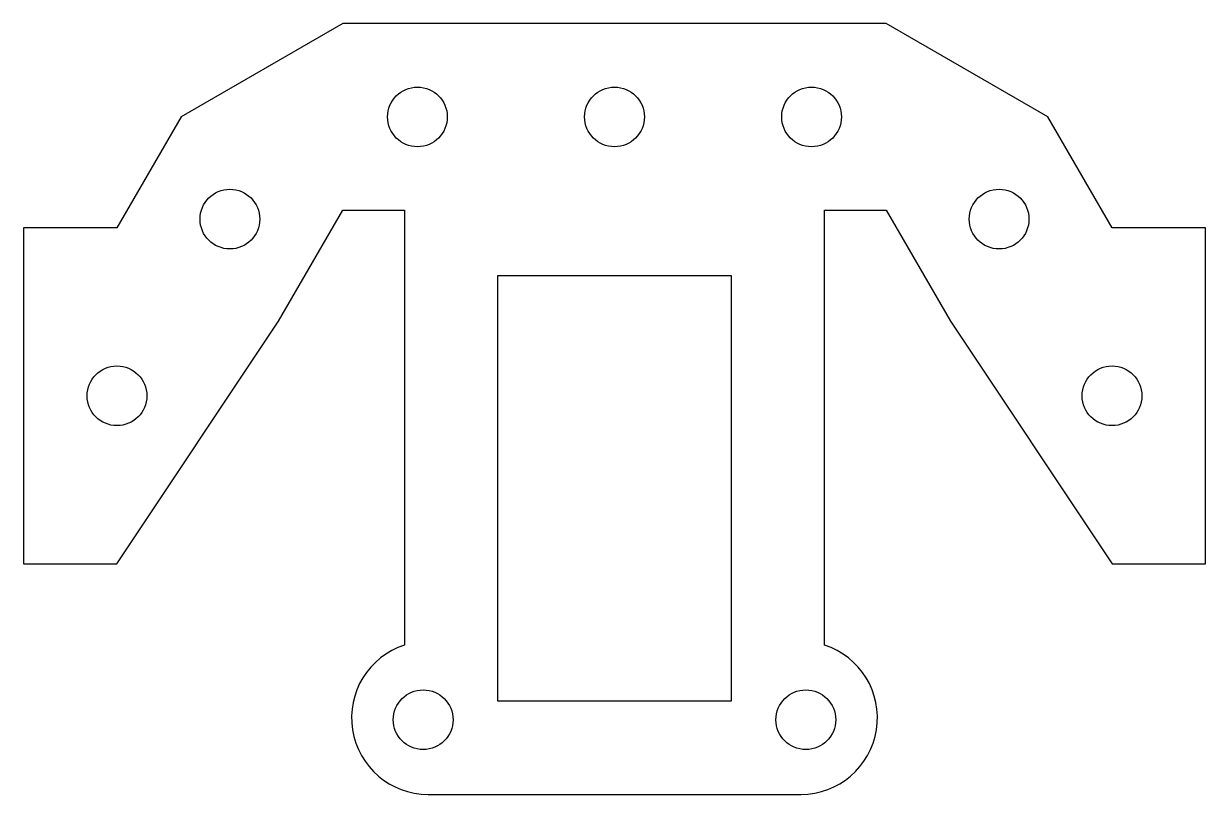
# Model space of a CAD drawing. Header units: millimetres. Extents: x 0 to 63.3, y -12.3 to 29.
import ezdxf

# ---------------------------------------------------------------- set-up
doc = ezdxf.new("R2010")
doc.units = ezdxf.units.MM

msp = doc.modelspace()

# ---------------------------------------------------------------- linework, layer by layer
msp.add_lwpolyline([(20.4, -4.35, 0.854309), (21.665, -12.35), (41.635, -12.35, 0.854309), (42.9, -4.35), (42.9, 18.95), (46.205, 18.95), (49.64, 13), (58.3, 0), (63.3, 0), (63.3, 18), (58.3, 18), (54.865, 23.95), (46.205, 28.95), (17.095, 28.95), (8.435, 23.95), (5, 18), (0, 18), (0, 0), (5, 0), (13.66, 13), (17.095, 18.95), (20.4, 18.95)], format="xyb", close=True)
msp.add_lwpolyline([(37.9, -7.35), (25.4, -7.35), (25.4, 15.45), (37.9, 15.45)], close=True)
for centre in [(21.095, 23.95), (31.65, 23.95), (42.205, 23.95), (11.048, 18.475), (52.252, 18.475), (5, 9.007), (58.3, 9.007), (21.4, -8.35), (41.9, -8.35)]:
    msp.add_circle(centre, 1.6)

doc.saveas('drawing.dxf')
